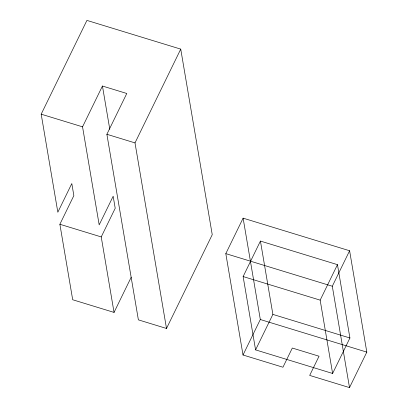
<?xml version="1.0" encoding="UTF-8"?>
<svg xmlns="http://www.w3.org/2000/svg" width="408" height="408" viewBox="0 0 408 408"><rect width="100%" height="100%" fill="white"/><g stroke="black" fill="none" stroke-linecap="round" stroke-linejoin="round"><path stroke-width="0.61" d="M41.188 114.179L86.924 20.4L180.739 49.123L212.242 234.692L166.505 328.471L138.383 319.862L106.881 134.288L126.786 93.483L102.444 86.032L82.543 126.837L99.185 224.879L113.164 196.228L115.209 208.269L101.23 236.926L114.046 312.411L72.69 299.747L59.879 224.267L73.853 195.611L71.808 183.564L57.834 212.221L41.188 114.179L82.543 126.837M166.505 328.471L135.002 142.897L180.739 49.123M114.046 312.411L131.182 277.272M225.808 253.633L243.112 218.153L349.605 250.757L366.812 352.119L349.508 387.6L309.682 375.411L319.041 356.22L292.312 348.039L282.953 367.226L243.015 355.001L225.808 253.633L332.301 286.238L349.508 387.6M243.127 276.553L260.431 241.072L337.467 264.659L349.916 337.987L332.612 373.468L255.576 349.88L243.127 276.553L320.163 300.14L332.612 373.468M243.015 355.001L260.319 319.515L243.112 218.153M255.576 349.88L272.881 314.4L260.431 241.072M320.163 300.14L337.467 264.659M332.301 286.238L349.605 250.757M106.881 134.288L135.002 142.897M59.879 224.267L101.23 236.926M272.881 314.4L349.916 337.987M260.319 319.515L366.812 352.119M102.444 86.032L109.788 129.29"/></g></svg>
